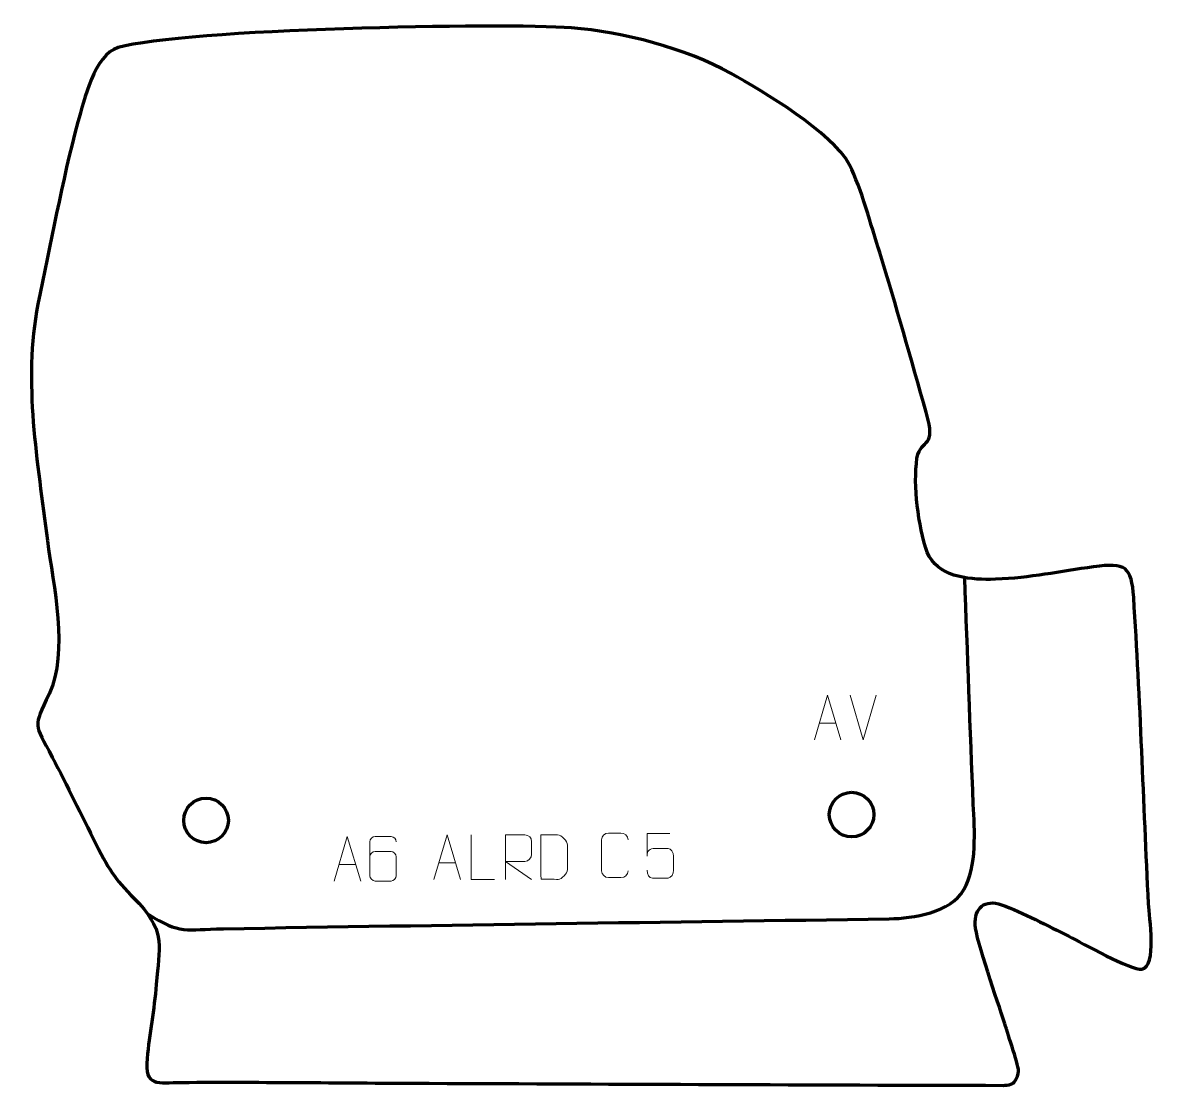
# Model space of a CAD drawing. Header units: millimetres. Extents: x 947 to 1583, y 154 to 752.
import ezdxf

# ---------------------------------------------------------------- set-up
doc = ezdxf.new("R2010")
doc.units = ezdxf.units.MM
doc.header["$MEASUREMENT"] = 0
doc.layers.add('layer 2', color=7, linetype='Continuous')
doc.layers.add('layer 3', color=7, linetype='Continuous')

msp = doc.modelspace()

# ---------------------------------------------------------------- linework, layer by layer
at = {"layer": 'layer 2', "color": 142, "lineweight": 200}
for centre in [(1411.4514, 307.4421), (1049.4105, 304.1352)]:
    msp.add_ellipse(centre, major_axis=(0, 12.5), ratio=1, dxfattribs=at)
at = {"layer": 'layer 2', "color": 142, "lineweight": 158}
msp.add_open_spline([(1016.5064, 251.798), (1035.2713, 240.0344), (1037.8047, 243.035), (1059.1122, 243.4107), (1059.1122, 243.4107), (1183.5161, 245.6045), (1308.0356, 247.1068), (1432.4577, 248.9937), (1432.4577, 248.9937), (1446.2034, 249.2022), (1466.9465, 252.3477), (1474.4807, 265.3653), (1474.4807, 265.3653), (1482.0073, 278.3699), (1480.3921, 298.6759), (1479.7512, 313.1597), (1479.7512, 313.1597), (1477.9926, 355.5374), (1476.5229, 397.9268), (1474.8914, 440.3095)], degree=3, knots=[0, 0, 0, 0, 0.16666667, 0.16666667, 0.16666667, 0.16666667, 0.33333333, 0.33333333, 0.33333333, 0.33333333, 0.5, 0.5, 0.5, 0.5, 0.66666667, 0.66666667, 0.66666667, 0.66666667, 1, 1, 1, 1], dxfattribs=at)
at = {"layer": 'layer 3', "color": 242, "lineweight": 158}
msp.add_open_spline([(1453.7851, 454.6229), (1459.7858, 440.8743), (1476.0942, 439.2227), (1489.3666, 439.342), (1489.3666, 439.342), (1489.3666, 439.342), (1492.2458, 439.4297), (1492.2458, 439.4297), (1492.2458, 439.4297), (1511.7121, 440.0225), (1528.3246, 443.8713), (1547.2228, 446.363), (1547.2228, 446.363), (1565.4041, 448.7601), (1568.5226, 446.5217), (1569.6908, 429.0917), (1569.6908, 429.0917), (1573.5275, 371.849), (1575.1166, 314.4432), (1578.0575, 257.1526), (1578.0575, 257.1526), (1578.4196, 250.3109), (1582.9417, 221.9399), (1574.265, 220.7249), (1574.265, 220.7249), (1568.2543, 219.8832), (1540.5409, 235.5438), (1533.3556, 239.2055), (1533.3556, 239.2055), (1521.6635, 244.8981), (1507.5131, 252.5437), (1495.5324, 256.8334), (1495.5324, 256.8334), (1486.1912, 260.1781), (1480.2749, 255.1699), (1480.7667, 245.4583), (1480.7667, 245.4583), (1481.1678, 237.5384), (1493.7758, 201.5068), (1497.0078, 191.2003), (1497.0078, 191.2003), (1498.5263, 186.33), (1504.671, 167.9688), (1505.152, 163.7079), (1505.152, 163.7079), (1505.0859, 161.2605), (1504.2259, 160.136), (1503.366, 158.4162), (1503.366, 158.4162), (1502.5061, 156.6964), (1501.5801, 156.5641), (1500.7202, 156.1672), (1500.7202, 156.1672), (1499.8603, 155.7703), (1497.3468, 155.5719), (1496.6192, 155.5719), (1496.6192, 155.5719), (1389.2752, 155.8255), (1281.9161, 156.305), (1174.5719, 156.7234), (1174.5719, 156.7234), (1128.2884, 156.8974), (1081.8646, 157.5296), (1035.6107, 157.2304), (1035.6107, 157.2304), (1022.1877, 157.1436), (1014.7533, 154.4796), (1016.2958, 170.7047), (1016.2958, 170.7047), (1017.6047, 184.4724), (1020.3502, 197.9791), (1021.457, 212.1312), (1021.457, 212.1312), (1023.0435, 233.6345), (1027.0774, 240.2794), (1011.8083, 257.619), (1011.8083, 257.619), (998.3453, 271.3779), (996.3946, 273.8686), (987.5521, 290.9962), (987.5521, 290.9962), (979.4771, 307.216), (971.5709, 323.4733), (963.1658, 339.5305), (963.1658, 339.5305), (952.8727, 359.1464), (952.3147, 355.9715), (961.3565, 375.0128), (961.3565, 375.0128), (972.3781, 398.4978), (963.7347, 436.0786), (960.4122, 461.2116), (960.4122, 461.2116), (954.9704, 505.0303), (946.5437, 549.8202), (955.0938, 593.6458), (955.0938, 593.6458), (962.2786, 627.0573), (968.3946, 662.2747), (977.5573, 695.9583), (977.5573, 695.9583), (980.8428, 707.8773), (986.8374, 733.6571), (1000.1426, 737.5336), (1000.1426, 737.5336), (1036.438, 748.1085), (1216.3833, 751.5243), (1254.2752, 748.5968), (1254.2752, 748.5968), (1283.2677, 746.3569), (1318.4148, 737.1905), (1343.8376, 723.0139), (1343.8376, 723.0139), (1361.9239, 712.9284), (1400.5601, 690.0585), (1410.3473, 671.8252), (1410.3473, 671.8252), (1416.9301, 658.6309), (1422.4141, 637.6008), (1427.2274, 622.5804), (1427.2274, 622.5804), (1436.4678, 593.1769), (1444.8185, 562.7172), (1453.3451, 533.0404), (1453.3451, 533.0404), (1459.3613, 512.1012), (1450.7265, 519.3969), (1448.1545, 507.2176), (1448.1545, 507.2176), (1445.915, 491.7443), (1448.8508, 469.4554), (1453.7851, 454.6229)], degree=3, knots=[0, 0, 0, 0, 0.02941176, 0.02941176, 0.02941176, 0.02941176, 0.05882353, 0.05882353, 0.05882353, 0.05882353, 0.08823529, 0.08823529, 0.08823529, 0.08823529, 0.11764706, 0.11764706, 0.11764706, 0.11764706, 0.14705882, 0.14705882, 0.14705882, 0.14705882, 0.17647059, 0.17647059, 0.17647059, 0.17647059, 0.20588235, 0.20588235, 0.20588235, 0.20588235, 0.23529412, 0.23529412, 0.23529412, 0.23529412, 0.26470588, 0.26470588, 0.26470588, 0.26470588, 0.29411765, 0.29411765, 0.29411765, 0.29411765, 0.32352941, 0.32352941, 0.32352941, 0.32352941, 0.35294118, 0.35294118, 0.35294118, 0.35294118, 0.38235294, 0.38235294, 0.38235294, 0.38235294, 0.41176471, 0.41176471, 0.41176471, 0.41176471, 0.44117647, 0.44117647, 0.44117647, 0.44117647, 0.47058824, 0.47058824, 0.47058824, 0.47058824, 0.5, 0.5, 0.5, 0.5, 0.52941176, 0.52941176, 0.52941176, 0.52941176, 0.55882353, 0.55882353, 0.55882353, 0.55882353, 0.58823529, 0.58823529, 0.58823529, 0.58823529, 0.61764706, 0.61764706, 0.61764706, 0.61764706, 0.64705882, 0.64705882, 0.64705882, 0.64705882, 0.67647059, 0.67647059, 0.67647059, 0.67647059, 0.70588235, 0.70588235, 0.70588235, 0.70588235, 0.73529412, 0.73529412, 0.73529412, 0.73529412, 0.76470588, 0.76470588, 0.76470588, 0.76470588, 0.79411765, 0.79411765, 0.79411765, 0.79411765, 0.82352941, 0.82352941, 0.82352941, 0.82352941, 0.85294118, 0.85294118, 0.85294118, 0.85294118, 0.88235294, 0.88235294, 0.88235294, 0.88235294, 0.91176471, 0.91176471, 0.91176471, 0.91176471, 0.94117647, 0.94117647, 0.94117647, 0.94117647, 1, 1, 1, 1], dxfattribs=at)
at = {"layer": 'layer 3', "color": 250, "lineweight": 9}
for points, knots in [([(1390.5718, 349.3787), (1390.5718, 349.3787), (1397.9428, 374.3322), (1397.9428, 374.3322), (1397.9428, 374.3322), (1397.9428, 374.3322), (1405.5127, 349.3787), (1405.5127, 349.3787)], [0, 0, 0, 0, 0.33333333, 0.33333333, 0.33333333, 0.33333333, 1, 1, 1, 1]), ([(1121.1945, 270.1233), (1121.1945, 270.1233), (1128.5655, 295.0768), (1128.5655, 295.0768), (1128.5655, 295.0768), (1128.5655, 295.0768), (1136.1354, 270.1233), (1136.1354, 270.1233)], [0, 0, 0, 0, 0.33333333, 0.33333333, 0.33333333, 0.33333333, 1, 1, 1, 1]), ([(1156.0949, 292.1407), (1156.0708, 293.4802), (1154.7146, 295.1334), (1153.1427, 295.0991), (1153.1427, 295.0991), (1150.1579, 295.0988), (1147.1727, 295.0988), (1144.1873, 295.0991), (1144.1873, 295.0991), (1142.9682, 295.114), (1141.24, 293.6764), (1141.235, 292.1407), (1141.235, 292.1407), (1141.2353, 285.7802), (1141.2353, 279.4194), (1141.235, 273.0587), (1141.235, 273.0587), (1141.2397, 271.8958), (1142.9682, 270.1247), (1144.1873, 270.1003), (1144.1873, 270.1003), (1147.1727, 270.1006), (1150.1579, 270.1006), (1153.1427, 270.1003), (1153.1427, 270.1003), (1154.4208, 270.1441), (1156.0905, 271.7586), (1156.0949, 273.0587), (1156.0949, 273.0587), (1156.0949, 276.642), (1156.0949, 280.2251), (1156.0949, 283.8078), (1156.0949, 283.8078), (1156.0564, 285.286), (1154.4737, 286.7189), (1153.1427, 286.7169), (1153.1427, 286.7169), (1150.1579, 286.7172), (1147.1727, 286.7172), (1144.1873, 286.7169), (1144.1873, 286.7169), (1142.8578, 286.7219), (1141.2148, 285.2146), (1141.2565, 283.7861)], [0, 0, 0, 0, 0.08333333, 0.08333333, 0.08333333, 0.08333333, 0.16666667, 0.16666667, 0.16666667, 0.16666667, 0.25, 0.25, 0.25, 0.25, 0.33333333, 0.33333333, 0.33333333, 0.33333333, 0.41666667, 0.41666667, 0.41666667, 0.41666667, 0.5, 0.5, 0.5, 0.5, 0.58333333, 0.58333333, 0.58333333, 0.58333333, 0.66666667, 0.66666667, 0.66666667, 0.66666667, 0.75, 0.75, 0.75, 0.75, 0.83333333, 0.83333333, 0.83333333, 0.83333333, 1, 1, 1, 1]), ([(1177.182, 271.1067), (1177.182, 271.1067), (1184.553, 296.0602), (1184.553, 296.0602), (1184.553, 296.0602), (1184.553, 296.0602), (1192.1229, 271.1067), (1192.1229, 271.1067)], [0, 0, 0, 0, 0.33333333, 0.33333333, 0.33333333, 0.33333333, 1, 1, 1, 1]), ([(1211.127, 271.1066), (1211.127, 271.1066), (1198.1779, 271.1066), (1198.1779, 271.1066), (1198.1779, 271.1066), (1198.1779, 271.1066), (1198.1779, 296.0602), (1198.1779, 296.0602)], [0, 0, 0, 0, 0.33333333, 0.33333333, 0.33333333, 0.33333333, 1, 1, 1, 1]), ([(1217.3205, 271.1067), (1217.3205, 271.1067), (1217.3205, 296.0602), (1217.3205, 296.0602), (1217.3205, 296.0602), (1220.9153, 296.0602), (1224.5108, 296.0602), (1228.106, 296.0602), (1228.106, 296.0602), (1230.4313, 296.0225), (1231.9886, 294.5325), (1231.9845, 292.1661), (1231.9845, 292.1661), (1231.9841, 290.1306), (1231.9841, 287.0712), (1231.9845, 285.0352), (1231.9845, 285.0352), (1231.978, 283.1597), (1230.1657, 281.2179), (1228.1562, 281.1988), (1228.1562, 281.1988), (1228.1562, 281.1988), (1217.3205, 281.1988), (1217.3205, 281.1988), (1217.3205, 281.1988), (1217.3205, 281.1988), (1231.9752, 271.1067), (1231.9752, 271.1067)], [0, 0, 0, 0, 0.125, 0.125, 0.125, 0.125, 0.25, 0.25, 0.25, 0.25, 0.375, 0.375, 0.375, 0.375, 0.5, 0.5, 0.5, 0.5, 0.625, 0.625, 0.625, 0.625, 0.75, 0.75, 0.75, 0.75, 1, 1, 1, 1]), ([(1237.2603, 271.1348), (1239.5921, 271.1352), (1244.5423, 271.1112), (1246.8738, 271.1109), (1246.8738, 271.1109), (1248.7988, 271.0055), (1252.1174, 274.5471), (1252.1062, 276.5644), (1252.1062, 276.5644), (1252.1058, 282.3345), (1252.1058, 284.5042), (1252.1062, 290.2735), (1252.1062, 290.2735), (1252.1019, 292.4116), (1248.7274, 296.0717), (1246.575, 296.0582), (1246.575, 296.0582), (1244.2493, 296.0582), (1239.525, 296.0582), (1237.1989, 296.0582), (1237.1989, 296.0582), (1237.1993, 290.3113), (1237.2606, 276.8821), (1237.2603, 271.1348)], [0, 0, 0, 0, 0.14285714, 0.14285714, 0.14285714, 0.14285714, 0.28571429, 0.28571429, 0.28571429, 0.28571429, 0.42857143, 0.42857143, 0.42857143, 0.42857143, 0.57142857, 0.57142857, 0.57142857, 0.57142857, 0.71428571, 0.71428571, 0.71428571, 0.71428571, 1, 1, 1, 1]), ([(1286.088, 275.941), (1285.9482, 273.6176), (1284.271, 272.138), (1282.1233, 272.1272), (1282.1233, 272.1272), (1279.7914, 272.1276), (1277.4595, 272.1276), (1275.128, 272.1272), (1275.128, 272.1272), (1273.203, 272.0218), (1271.2309, 273.9063), (1271.2421, 275.9236), (1271.2421, 275.9236), (1271.2425, 281.6937), (1271.2425, 287.4634), (1271.2421, 293.2327), (1271.2421, 293.2327), (1271.2463, 295.3708), (1272.993, 297.09), (1275.1454, 297.0765), (1275.1454, 297.0765), (1277.4711, 297.0765), (1279.7972, 297.0765), (1282.1233, 297.0765), (1282.1233, 297.0765), (1284.0699, 297.112), (1286.0613, 295.6205), (1286.088, 293.1829)], [0, 0, 0, 0, 0.125, 0.125, 0.125, 0.125, 0.25, 0.25, 0.25, 0.25, 0.375, 0.375, 0.375, 0.375, 0.5, 0.5, 0.5, 0.5, 0.625, 0.625, 0.625, 0.625, 0.75, 0.75, 0.75, 0.75, 1, 1, 1, 1]), ([(1309.5896, 296.7309), (1309.5896, 296.7309), (1296.7379, 296.7309), (1296.7379, 296.7309), (1296.7379, 296.7309), (1296.7382, 292.5003), (1296.7382, 288.2694), (1296.7379, 284.0382), (1296.7379, 284.0382), (1296.7376, 287.3483), (1298.3686, 288.4201), (1301.1806, 288.4806), (1301.1806, 288.4806), (1303.6202, 288.4809), (1306.0597, 288.4809), (1308.4989, 288.4806), (1308.4989, 288.4806), (1310.1487, 288.4874), (1311.6236, 286.1069), (1311.6521, 284.0382), (1311.6521, 284.0382), (1311.6518, 281.4509), (1311.6518, 278.8633), (1311.6521, 276.2756), (1311.6521, 276.2756), (1311.6983, 274.3162), (1310.1989, 271.8799), (1308.573, 271.8214), (1308.573, 271.8214), (1306.6165, 271.8217), (1301.7215, 271.8217), (1299.7645, 271.8214), (1299.7645, 271.8214), (1297.919, 271.8126), (1296.8119, 273.7774), (1296.7911, 276.3285)], [0, 0, 0, 0, 0.1, 0.1, 0.1, 0.1, 0.2, 0.2, 0.2, 0.2, 0.3, 0.3, 0.3, 0.3, 0.4, 0.4, 0.4, 0.4, 0.5, 0.5, 0.5, 0.5, 0.6, 0.6, 0.6, 0.6, 0.7, 0.7, 0.7, 0.7, 0.8, 0.8, 0.8, 0.8, 1, 1, 1, 1])]:
    msp.add_open_spline(points, degree=3, knots=knots, dxfattribs=at)
for points in [[(1417.9313, 349.3714), (1417.9313, 349.3714), (1410.6095, 374.325), (1410.6095, 374.325)], [(1425.2532, 374.325), (1425.2532, 374.325), (1417.9314, 349.3714), (1417.9314, 349.3714)], [(1393.2944, 358.6281), (1393.2944, 358.6281), (1402.7901, 358.6281), (1402.7901, 358.6281)], [(1179.9046, 280.3561), (1179.9046, 280.3561), (1189.4003, 280.3561), (1189.4003, 280.3561)], [(1123.9171, 279.3727), (1123.9171, 279.3727), (1133.4128, 279.3727), (1133.4128, 279.3727)]]:
    msp.add_open_spline(points, degree=3, dxfattribs=at)

doc.saveas('drawing.dxf')
